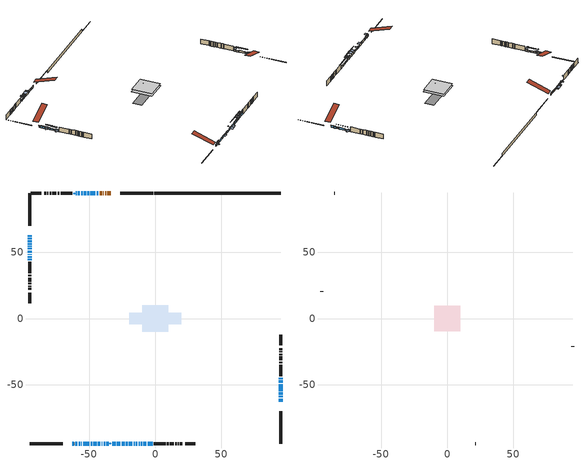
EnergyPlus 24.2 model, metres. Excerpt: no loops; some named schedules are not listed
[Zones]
conditioned space
 floor outside (Floor1 construction): -5.03,-5.03 -5.03,5.03 5.03,5.03 5.03,-5.03 z1.9
 floor adiabatic (AdiabaticFloorConstruction): -9.86,-9.86 -9.86,9.86 9.86,9.86 9.86,-9.86 z4.34
 floor foundation (Slab1 construction): -19.63,-4.25 -19.63,4.25 19.63,4.25 19.63,-4.25 z-0.84
 wall outside (RimJoist1 construction): -1.68,94.77 -26.45,94.77 / -94.77,-94.77 -70,-94.77 / -94.77,94.77 -94.77,70 / 94.77,-94.77 94.77,-70 z1.9:2.2
 wall outside (AdiabaticWallConstruction 1): -33.77,94.77 -36.09,94.77 / -37.02,94.77 -37.84,94.77 / -38.77,94.77 -39.23,94.77 / -40.15,94.77 -42.09,94.77 z1.9:3.93
 wall outside (AdiabaticWallConstruction): -62.68,-94.77 -61.36,-94.77 / -32.61,-94.77 -29.96,-94.77 / -94.77,54.82 -94.77,54.24 z1.9:3.91; -60.43,-94.77 -58.8,-94.77 / -94.77,51.31 -94.77,49.61 z1.9:3.53; -57.88,-94.77 -56.69,-94.77 / -55.76,-94.77 -55.36,-94.77 z1.9:3.5; -54.43,-94.77 -49.75,-94.77 / -48.83,-94.77 -47.76,-94.77 / 94.77,-59.62 94.77,-58.42 / -94.77,60.94 -94.77,59.87 / -94.77,58.94 -94.77,57.75 / -29.03,-94.77 -26.39,-94.77 / -25.46,-94.77 -23.02,-94.77 / -22.09,-94.77 -20.87,-94.77 / -16.38,-94.77 -15.56,-94.77 / -14.64,-94.77 -13.47,-94.77 / -12.54,-94.77 -11.89,-94.77 / -10.96,-94.77 -9.89,-94.77 / -8.97,-94.77 -6.63,-94.77 / 94.77,-54.76 94.77,-49.47 / 94.77,-45.79 94.77,-44.59 / -94.77,53.31 -94.77,52.24 / -94.77,47.11 -94.77,45.91 / -5.7,-94.77 -2.04,-94.77 z1.9:3.73; -46.83,-94.77 -44.19,-94.77 / 94.77,-62.68 94.77,-60.55 / -94.77,56.82 -94.77,55.75 z1.9:3.81; -43.26,-94.77 -41.5,-94.77 / -94.77,48.68 -94.77,48.03 z1.9:3.2; -43.02,94.77 -44.34,94.77 / -45.27,94.77 -48.93,94.77 / -49.85,94.77 -51.18,94.77 / -52.11,94.77 -53.94,94.77 z1.9:3.32; -94.77,62.68 -94.77,61.87 z1.9:3.51; -54.86,94.77 -55.98,94.77 z1.9:4.21; -40.58,-94.77 -39.99,-94.77 z1.9:3.58; -39.06,-94.77 -37.95,-94.77 z1.9:3.88; -37.02,-94.77 -35.21,-94.77 / 94.77,-57.49 94.77,-55.69 z1.9:2.9; -56.91,94.77 -58.41,94.77 z1.9:2.89; -59.34,94.77 -59.95,94.77 z1.9:2.72; -19.95,-94.77 -17.3,-94.77 / 94.77,-48.55 94.77,-46.72 z1.9:3.22; -94.77,44.98 -94.77,43.91 z1.9:3.83
 wall outside (Wall1 construction): -62.55,94.77 -71.45,94.77 / -1.11,-94.77 7.78,-94.77 / -94.77,42.98 -94.77,34.09 / 94.77,-43.66 94.77,-34.77 z1.9:6.78
 wall outside (Wall2 construction): -72.38,94.77 -73.7,94.77 / 8.71,-94.77 10.04,-94.77 / -94.77,33.16 -94.77,31.83 / 94.77,-33.84 94.77,-32.51 z1.9:6.78
 wall outside (Wall3 construction): -74.63,94.77 -77.69,94.77 / 10.97,-94.77 14.02,-94.77 / -94.77,30.9 -94.77,27.85 / 94.77,-31.58 94.77,-28.53 z1.9:6.78
 wall outside (Wall4 construction): -78.61,94.77 -79.74,94.77 / 14.95,-94.77 16.08,-94.77 / -94.77,26.92 -94.77,25.79 / 94.77,-27.6 94.77,-26.47 z1.9:6.78
 wall outside (Wall5 construction): -80.67,94.77 -81.41,94.77 / 17.01,-94.77 17.75,-94.77 / -94.77,24.87 -94.77,24.13 / 94.77,-25.54 94.77,-24.81 z1.9:6.78
 wall outside (Wall6 construction): -82.34,94.77 -83.89,94.77 / 18.67,-94.77 20.23,-94.77 / -94.77,23.2 -94.77,21.64 / 94.77,-23.88 94.77,-22.32 z1.9:6.78
 wall outside (Wall8 construction): -86.14,94.77 -93.84,94.77 / 22.48,-94.77 30.18,-94.77 / -94.77,19.39 -94.77,11.69 / 94.77,-20.07 94.77,-12.37 z1.9:6.78
 wall foundation (FoundationWall1 construction): -0.75,94.77,-0.84 -0.75,94.77,1.9 75.63,94.77,1.9 75.63,94.77,-0.74 94.77,94.77,-0.74 94.77,94.77,-0.84
 window (WindowConstruction 23): -62.68,-94.77 -61.36,-94.77 z1.9:3.91
 window (WindowConstruction 2): -60.43,-94.77 -58.8,-94.77 z1.9:3.52
 window (WindowConstruction 3): -57.88,-94.77 -56.69,-94.77 z1.9:3.5
 window (WindowConstruction 4): -55.76,-94.77 -55.36,-94.77 z1.9:3.5
 window (WindowConstruction 5): -54.43,-94.77 -49.75,-94.77 z1.9:3.73
 window (WindowConstruction 6): -48.82,-94.77 -47.76,-94.77 z1.9:3.73
 window (WindowConstruction 7): -46.83,-94.77 -44.19,-94.77 z1.9:3.81
 window (WindowConstruction 8): -43.26,-94.77 -41.5,-94.77 z1.9:3.2
 window (WindowConstruction 9): -43.02,94.77 -44.34,94.77 z1.9:3.32
 window (WindowConstruction 10): -45.27,94.77 -48.93,94.77 z1.9:3.32
 window (WindowConstruction 11): -49.86,94.77 -51.18,94.77 z1.9:3.32
 window (WindowConstruction 12): -52.11,94.77 -53.94,94.77 z1.9:3.32
 window (WindowConstruction 13): 94.77,-62.68 94.77,-60.55 z1.9:3.81
 window (WindowConstruction 14): 94.77,-59.62 94.77,-58.42 z1.9:3.73
 window (WindowConstruction 15): -94.77,62.68 -94.77,61.87 z1.9:3.51
 window (WindowConstruction 16): -94.77,60.94 -94.77,59.87 z1.9:3.73
 window (WindowConstruction 24): -54.86,94.77 -55.98,94.77 z1.9:4.21
 window (WindowConstruction 17): -94.77,58.94 -94.77,57.75 z1.9:3.73
 window (WindowConstruction 18): -94.77,56.82 -94.77,55.75 z1.9:3.81
 window (WindowConstruction 25): -40.58,-94.77 -39.99,-94.77 z1.9:3.58
 window (WindowConstruction 26): -39.06,-94.77 -37.95,-94.77 z1.9:3.88
 window (WindowConstruction 19): -37.02,-94.77 -35.21,-94.77 z1.9:2.9
 window (WindowConstruction 20): 94.77,-57.49 94.77,-55.69 z1.9:2.9
 window (WindowConstruction 21): -56.91,94.77 -58.41,94.77 z1.9:2.89
 window (WindowConstruction 22): -59.34,94.77 -59.95,94.77 z1.9:2.71
 window (WindowConstruction 43): -32.61,-94.77 -29.96,-94.77 z1.9:3.91
 window (WindowConstruction 44): -94.77,54.82 -94.77,54.24 z1.9:3.91
 window (WindowConstruction 27): -29.03,-94.77 -26.39,-94.77 z1.9:3.73
 window (WindowConstruction 28): -25.46,-94.77 -23.02,-94.77 z1.9:3.73
 window (WindowConstruction 29): -22.09,-94.77 -20.87,-94.77 z1.9:3.73
 window (WindowConstruction): -19.95,-94.77 -17.31,-94.77 z1.9:3.22
 window (WindowConstruction 30): -16.38,-94.77 -15.57,-94.77 z1.9:3.73
 window (WindowConstruction 31): -14.64,-94.77 -13.47,-94.77 z1.9:3.73
 window (WindowConstruction 32): -12.54,-94.77 -11.89,-94.77 z1.9:3.73
 window (WindowConstruction 33): -10.96,-94.77 -9.9,-94.77 z1.9:3.73
 window (WindowConstruction 34): -8.97,-94.77 -6.63,-94.77 z1.9:3.73
 window (WindowConstruction 35): 94.77,-54.76 94.77,-49.47 z1.9:3.73
 window (WindowConstruction 36): 94.77,-48.55 94.77,-46.72 z1.9:3.22
 window (WindowConstruction 37): 94.77,-45.79 94.77,-44.59 z1.9:3.73
 window (WindowConstruction 38): -94.77,53.31 -94.77,52.24 z1.9:3.73
 window (WindowConstruction 39): -94.77,51.31 -94.77,49.61 z1.9:3.52
 window (WindowConstruction 40): -94.77,48.68 -94.77,48.03 z1.9:3.2
 window (WindowConstruction 41): -94.77,47.1 -94.77,45.91 z1.9:3.73
 window (WindowConstruction 42): -94.77,44.98 -94.77,43.91 z1.9:3.83
 window (WindowConstruction 1): -5.7,-94.77 -2.04,-94.77 z1.9:3.73
 door (Door): -33.77,94.77 -36.09,94.77 z1.9:3.93
 door (Door 1): -37.02,94.77 -37.84,94.77 z1.9:3.93
 door (Door 2): -38.77,94.77 -39.23,94.77 z1.9:3.93
 door (Door 3): -40.15,94.77 -42.09,94.77 z1.9:3.93
 ceiling adiabatic (AdiabaticFloorConstruction): 9.86,-9.86 9.86,9.86 -9.86,9.86 -9.86,-9.86 z4.34
 roof outside (AdiabaticRoofConstruction): -61.62,94.77,6.78 -61.62,94.06,7.01 -60.88,94.06,7.01 -60.88,94.77,6.78; -33.53,-94.77,6.78 -33.53,-94.06,7.01 -34.28,-94.06,7.01 -34.28,-94.77,6.78
 skylight (SkylightConstruction): -61.62,94.77,6.78 -61.62,94.06,7.01 -60.88,94.06,7.01 -60.88,94.77,6.78
 skylight (SkylightConstruction 1): -33.54,-94.77,6.78 -33.54,-94.06,7.01 -34.28,-94.06,7.01 -34.28,-94.77,6.78
attic - vented
 floor to conditioned space (Floor2 construction Reversed): -9.73,-9.73 -9.73,9.73 9.73,9.73 9.73,-9.73 z6.78
 floor to conditioned space (Floor3 construction Reversed): -4.34,-4.34 -4.34,4.34 4.34,4.34 4.34,-4.34 z6.78
 wall outside (Wall7 construction): -84.82,94.77 -85.22,94.77 / 21.16,-94.77 21.55,-94.77 / -94.77,20.71 -94.77,20.32 / 94.77,-21.39 94.77,-21 z1.9:6.78
 roof outside (Roof1 construction): -32.84,94.77,6.78 -32.84,74.04,13.69 -27.38,74.04,13.69 -27.38,94.77,6.78; -63.61,-94.77,6.78 -63.61,-74.04,13.69 -69.07,-74.04,13.69 -69.07,-94.77,6.78; -94.77,63.61,6.78 -74.04,63.61,13.69 -74.04,69.07,13.69 -94.77,69.07,6.78; 94.77,-63.61,6.78 74.04,-63.61,13.69 74.04,-69.07,13.69 94.77,-69.07,6.78
shading: -61.18,-94.77 -62.86,-94.77 -62.86,-97.82 -61.18,-97.82 z4.09; -57.28,-94.77 -61.95,-94.77 -61.95,-95.18 -57.28,-95.18 z5.05; -56.51,-94.77 -58.06,-94.77 -58.06,-95.18 -56.51,-95.18 z3.68; -55.18,-94.77 -55.94,-94.77 -55.94,-95.18 -55.18,-95.18 z3.68; -49.57,-94.77 -54.61,-94.77 -54.61,-95.18 -49.57,-95.18 z3.91; -47.58,-94.77 -49,-94.77 -49,-95.18 -47.58,-95.18 z3.91; -44.01,-94.77 -47.01,-94.77 -47.01,-97.21 -44.01,-97.21 z3.98; -41.32,-94.77 -43.44,-94.77 -43.44,-95.18 -41.32,-95.18 z3.38; -44.52,94.77 -42.84,94.77 -42.84,97.82 -44.52,97.82 z3.5; -49.11,94.77 -45.09,94.77 -45.09,97.82 -49.11,97.82 z3.5; -51.36,94.77 -49.68,94.77 -49.68,97.82 -51.36,97.82 z3.5; -54.12,94.77 -51.93,94.77 -51.93,95.18 -54.12,95.18 z3.5; 94.77,-60.37 94.77,-62.86 95.18,-62.86 95.18,-60.37 z3.98; 94.77,-58.24 94.77,-59.8 95.18,-59.8 95.18,-58.24 z3.91; -94.77,61.69 -94.77,62.86 -95.18,62.86 -95.18,61.69 z3.69; -94.77,59.69 -94.77,61.12 -95.18,61.12 -95.18,59.69 z3.91; -56.16,94.77 -54.69,94.77 -54.69,97.82 -56.16,97.82 z4.39; -94.77,57.57 -94.77,59.12 -95.18,59.12 -95.18,57.57 z3.91; -94.77,55.57 -94.77,57 -95.18,57 -95.18,55.57 z3.98; -39.79,-94.77 -40.78,-94.77 -40.78,-95.18 -39.79,-95.18 z3.78; -37.74,-94.77 -39.26,-94.77 -39.26,-95.18 -37.74,-95.18 z4.08; -35.03,-94.77 -37.2,-94.77 -37.2,-95.18 -35.03,-95.18 z3.08; 94.77,-55.08 94.77,-58.1 95.18,-58.1 95.18,-55.08 z3.51; -58.59,94.77 -56.73,94.77 -56.73,95.18 -58.59,95.18 z3.07; -60.13,94.77 -59.16,94.77 -59.16,95.18 -60.13,95.18 z2.89; -29.78,-94.77 -32.79,-94.77 -32.79,-98.43 -29.78,-98.43 z4.09; -94.77,54.06 -94.77,55 -99.34,55 -99.34,54.06 z4.09; -26.21,-94.77 -29.21,-94.77 -29.21,-97.82 -26.21,-97.82 z3.91; -17.53,-94.77 -30.95,-94.77 -30.95,-95.18 -17.53,-95.18 z9.22; -15.38,-94.77 -27.58,-94.77 -27.58,-95.18 -15.38,-95.18 z9.22; -15.78,-94.77 -21.47,-94.77 -21.47,-95.18 -15.78,-95.18 z4.74; -10.08,-94.77 -21.87,-94.77 -21.87,-95.18 -10.08,-95.18 z9.22; -10.73,-94.77 -17.38,-94.77 -17.38,-95.18 -10.73,-95.18 z6.47; -9.15,-94.77 -15.28,-94.77 -15.28,-95.18 -9.15,-95.18 z6.47; -7.15,-94.77 -13.7,-94.77 -13.7,-95.18 -7.15,-95.18 z6.47; -3.89,-94.77 -11.71,-94.77 -11.71,-95.18 -3.89,-95.18 z6.47; 94.77,-46.73 94.77,-57.5 95.18,-57.5 95.18,-46.73 z6.47; 94.77,-43.98 94.77,-51.29 95.18,-51.29 95.18,-43.98 z5.96; 94.77,-44.41 94.77,-45.97 99.34,-45.97 99.34,-44.41 z3.91; -94.77,49.5 -94.77,56.05 -95.18,56.05 -95.18,49.5 z6.47; -94.77,46.87 -94.77,54.05 -95.18,54.05 -95.18,46.87 z6.26; -94.77,45.29 -94.77,51.42 -95.18,51.42 -95.18,45.29 z5.94; -94.77,43.17 -94.77,49.84 -95.18,49.84 -95.18,43.17 z6.47; -94.77,43.73 -94.77,45.16 -99.34,45.16 -99.34,43.73 z4.01; 1.01,-94.77 -8.75,-94.77 -8.75,-95.18 1.01,-95.18 z6.78
[Building]
Building 1: Terrain=Suburbs
[Site:Location]
Calgary Intl AP_AB: Latitude {deg}=51.11; Longitude {deg}=-114.02; Time Zone {hr}=-7; Elevation {m}=1084; Keep Site Location Information=Yes
[Site:GroundTemperature:Shallow]
0.326196, -1.55603, -1.70677, -0.813554, 2.7722, 6.34125, 9.43543, 11.3955, 11.562, 9.96783, 6.95256, 3.49299
[Site:WaterMainsTemperature]
Calculation Method=Schedule; Temperature Schedule=mains temperature schedule
[Material] Roughness=Rough; Thermal Absorptance=0.9
Name | Thickness {m} | Conductivity {W/m-K} | Density {kg/m3} | Specific Heat {J/kg-K} | Solar Absorptance | Visible Absorptance
asphalt or fiberglass shingles | 0.00635 | 0.162714 | 1121.4 | 1465.45 | 0.4 | 0.4
asphalt or fiberglass shingles 1 | 0.00635 | 0.162714 | 1121.4 | 1465.45 | 0.7 | 0.7
ceiling loosefill ins | 0.0846667 | 0.0480833 | 16.02 | 1046.75 | 0.7 | 0.7
ceiling loosefill ins 1 | 0.254 | 0.0480833 | 16.02 | 1046.75 | 0.7 | 0.7
ceiling stud and cavity | 0.1397 | 0.101195 | 65.682 | 1177.47 | 0.7 | 0.7
ceiling stud and cavity 1 | 0.1397 | 0.695921 | 65.682 | 1177.47 | 0.7 | 0.7
concrete 4.0 in. | 0.1016 | 1.803125 | 2242.8 | 837.4 | 0.7 | 0.7
concrete 8.0 in. | 0.2032 | 1.803125 | 2242.8 | 837.4 | 0.7 | 0.7
door material | 0.04445 | 0.188738 | 512.64 | 1214.23 | 0.7 | 0.7
door material 1 | 0.04445 | 0.053851 | 512.64 | 1214.23 | 0.7 | 0.7
exterior vertical ins | 0.0442575 | 0.029427 | 32.04 | 1214.23 | 0.7 | 0.7
floor covering | 0.0127 | 0.0433444 | 54.468 | 1339.84 | 0.6 | 0.6
floor rigid ins | 0.155448 | 0.029427 | 32.04 | 1214.23 | 0.7 | 0.7
floor rigid ins 1; roof rigid ins; wall rigid ins 1 | 0.512978 | 0.029427 | 32.04 | 1214.23 | 0.7 | 0.7
floor stud and cavity | 0.1397 | 0.173152 | 92.3553 | 1139.71 | 0.7 | 0.7
floor stud and cavity 1 | 0.1397 | 1.75129 | 37.0049 | 1207.88 | 0.7 | 0.7
furniture material conditioned space 1 | 0.1524 | 0.115458 | 640.8 | 1214.23 | 0.6 | 0.6
gypsum board | 0.0127 | 0.160291 | 801 | 837.4 | 0.6 | 0.6
gypsum board 1 | 0.0127 | 0.160291 | 801 | 837.4 | 0.7 | 0.7
osb sheathing 0.5 in. | 0.0127 | 0.115458 | 512.64 | 1214.23 | 0.7 | 0.7
osb sheathing 0.75 in. | 0.01905 | 0.115458 | 512.64 | 1214.23 | 0.7 | 0.7
osb sheathing 2.0 in. | 0.0508 | 0.115458 | 512.64 | 1214.23 | 0.7 | 0.7
rim joist rigid ins; wall rigid ins | 0.051816 | 0.029427 | 32.04 | 1214.23 | 0.7 | 0.7
rim joist stud and cavity | 0.0508 | 0.0521153 | 125.044 | 1163.47 | 0.6 | 0.6
roof stud and cavity | 0.18415 | 1.78685 | 37.0049 | 1207.88 | 0.6 | 0.6
wall stud and cavity | 0.1397 | 0.20086 | 139.0536 | 1170.24 | 0.7 | 0.7
wall stud and cavity 1 | 0.1397 | 0.182389 | 139.0536 | 1170.24 | 0.7 | 0.7
wall stud and cavity 2 | 0.1397 | 0.234733 | 139.0536 | 1170.24 | 0.7 | 0.7
wall stud and cavity 3 | 0.1397 | 0.193511 | 139.0536 | 1170.24 | 0.7 | 0.7
wall stud and cavity 4 | 0.1397 | 0.165982 | 139.0536 | 1170.24 | 0.7 | 0.7
wall stud and cavity 5 | 0.1397 | 0.108238 | 139.0536 | 1170.24 | 0.7 | 0.7
wall stud and cavity 6 | 0.0889 | 6.9971 | 50.32683 | 1063.81 | 0.6 | 0.6
wall stud and cavity 7 | 0.1397 | 0.215949 | 139.0536 | 1170.24 | 0.7 | 0.7
wall stud and cavity 8 | 0.0889 | 0.380278 | 52.3479 | 1209.89 | 0.7 | 0.7
wall stud and cavity 9 | 0.0889 | 0.391764 | 83.0341 | 1211.67 | 0.7 | 0.7
wood siding | 0.0254 | 0.102417 | 544.68 | 1172.36 | 0.4 | 0.4
wood siding 1 | 0.00254 | 0.102417 | 544.68 | 1172.36 | 0.4 | 0.4
wood siding 2; wood siding 3; wood siding 4 | 0.0254 | 0.102417 | 544.68 | 1172.36 | 0.7 | 0.7
[WindowMaterial:SimpleGlazingSystem]
Name | U-Factor {W/m2-K} | Solar Heat Gain Coefficient
SkylightMaterial | 1.77449 | 0.4975
WindowMaterial | 2.04011 | 0.63
WindowMaterial 1 | 2.01512 | 0.64
WindowMaterial 10 | 2.024207 | 0.52
WindowMaterial 11 | 2.29902 | 0.51
WindowMaterial 12 | 2.07872 | 0.6
WindowMaterial 13 | 2.07133 | 0.5
WindowMaterial 14 | 2.018529 | 0.64
WindowMaterial 15 | 2.17638 | 0.47
WindowMaterial 16 | 2.09745 | 0.49
WindowMaterial 17 | 2.14458 | 0.48
WindowMaterial 18 | 2.5375 | 0.26
WindowMaterial 19 | 2.132089 | 0.6
WindowMaterial 2 | 1.99071 | 0.64
WindowMaterial 20 | 2.17354 | 0.59
WindowMaterial 21 | 2.180352 | 0.59
WindowMaterial 22 | 2.18206 | 0.59
WindowMaterial 23 | 1.910647 | 0.55
WindowMaterial 24 | 2.106538 | 0.59
WindowMaterial 25 | 2.30697 | 0.55
WindowMaterial 26 | 2.061114 | 0.51
WindowMaterial 27 | 2.22464 | 0.45
WindowMaterial 28 | 2.03727 | 0.51
WindowMaterial 29 | 2.11108 | 0.58
WindowMaterial 3 | 2.09064 | 0.5
WindowMaterial 30 | 2.021368 | 0.52
WindowMaterial 31 | 2.29732 | 0.43
WindowMaterial 32 | 2.0685 | 0.5
WindowMaterial 33 | 2.16786 | 0.59
WindowMaterial 4 | 2.458574 | 0.38
WindowMaterial 5 | 1.933359 | 0.54
WindowMaterial 6 | 2.08042 | 0.5
WindowMaterial 7 | 1.904969 | 0.55
WindowMaterial 8 | 2.05089 | 0.51
WindowMaterial 9 | 2.268361 | 0.44
[Construction]
AdiabaticFloorConstruction: floor stud and cavity 1, floor rigid ins 1, osb sheathing 0.75 in., floor covering
AdiabaticRoofConstruction: asphalt or fiberglass shingles 1, roof rigid ins, osb sheathing 0.75 in., roof stud and cavity
AdiabaticWallConstruction: wood siding 3, wall rigid ins 1, wall stud and cavity 8, gypsum board
AdiabaticWallConstruction 1: wood siding 4, wall rigid ins 1, wall stud and cavity 8, gypsum board
Door; Door 2; Door 3: door material
Door 1: door material 1
Floor1 construction: floor stud and cavity, floor rigid ins, osb sheathing 0.75 in., floor covering
Floor2 construction Reversed: gypsum board, ceiling stud and cavity, ceiling loosefill ins
Floor3 construction Reversed: gypsum board, ceiling stud and cavity 1, ceiling loosefill ins 1
FoundationWall1 construction: concrete 8.0 in., gypsum board 1
furniture construction conditioned space 1: furniture material conditioned space 1
PartitionWallConstruction: gypsum board, wall stud and cavity 9, gypsum board
RimJoist1 construction: wood siding 2, rim joist rigid ins, osb sheathing 2.0 in., rim joist stud and cavity
Roof1 construction: asphalt or fiberglass shingles
SkylightConstruction; SkylightConstruction 1: SkylightMaterial
Slab1 construction: concrete 4.0 in.
Wall1 construction: wood siding, wall rigid ins, osb sheathing 0.5 in., wall stud and cavity, gypsum board
Wall2 construction: wood siding, wall rigid ins, osb sheathing 0.5 in., wall stud and cavity 1, gypsum board
Wall3 construction: wood siding, wall rigid ins, osb sheathing 0.5 in., wall stud and cavity 2, gypsum board
Wall4 construction: wood siding, wall rigid ins, osb sheathing 0.5 in., wall stud and cavity 3, gypsum board
Wall5 construction: wood siding, wall rigid ins, osb sheathing 0.5 in., wall stud and cavity 4, gypsum board
Wall6 construction: wood siding, osb sheathing 0.5 in., wall stud and cavity 5, gypsum board
Wall7 construction: wood siding 1, wall stud and cavity 6
Wall8 construction: wood siding, wall rigid ins, osb sheathing 0.5 in., wall stud and cavity 7, gypsum board
WindowConstruction: WindowMaterial
WindowConstruction 1; WindowConstruction 29: WindowMaterial 1
WindowConstruction 10: WindowMaterial 10
WindowConstruction 11: WindowMaterial 11
WindowConstruction 12: WindowMaterial 12
WindowConstruction 13; WindowConstruction 18: WindowMaterial 13
WindowConstruction 14; WindowConstruction 17: WindowMaterial 14
WindowConstruction 15: WindowMaterial 15
WindowConstruction 16; WindowConstruction 33; WindowConstruction 38; WindowConstruction 6: WindowMaterial 6
WindowConstruction 19; WindowConstruction 20: WindowMaterial 16
WindowConstruction 2: WindowMaterial 2
WindowConstruction 21: WindowMaterial 17
WindowConstruction 22: WindowMaterial 18
WindowConstruction 23; WindowConstruction 43: WindowMaterial 19
WindowConstruction 24: WindowMaterial 20
WindowConstruction 25: WindowMaterial 21
WindowConstruction 26: WindowMaterial 22
WindowConstruction 27; WindowConstruction 35: WindowMaterial 23
WindowConstruction 28: WindowMaterial 24
WindowConstruction 3: WindowMaterial 3
WindowConstruction 30: WindowMaterial 25
WindowConstruction 31: WindowMaterial 26
WindowConstruction 32: WindowMaterial 27
WindowConstruction 34; WindowConstruction 5: WindowMaterial 5
WindowConstruction 36: WindowMaterial 28
WindowConstruction 37; WindowConstruction 41: WindowMaterial 29
WindowConstruction 39: WindowMaterial 30
WindowConstruction 4: WindowMaterial 4
WindowConstruction 40: WindowMaterial 31
WindowConstruction 42: WindowMaterial 32
WindowConstruction 44: WindowMaterial 33
WindowConstruction 7: WindowMaterial 7
WindowConstruction 8: WindowMaterial 8
WindowConstruction 9: WindowMaterial 9
[Zone] Multiplier=1; Part of Total Floor Area=Yes
Name | Volume {m3}
attic - vented | 511.558
conditioned space | 2276.6
[Space]
Name | Zone | Volume {m3}
attic - vented 1 | attic - vented | 511.558
conditioned space 1 | conditioned space | 2276.6
[ZoneInfiltration:EffectiveLeakageArea]
infil attic - vented 1: Zone or Space=attic - vented 1; Schedule=Always On Discrete; Effective Air Leakage Area {cm2}=15562.5; Stack Coefficient=0.000819612; Wind Coefficient=1.9343e-05
[ZoneMixing]
whole house fan mix: Zone or Space=attic - vented; Schedule=Always On Continuous; Design Flow Rate Calculation Method=Flow/Zone; Design Flow Rate {m3/s}=0; Source Zone or Space=conditioned space
[SurfaceProperty:ExposedFoundationPerimeter]
Slab1: Exposed Perimeter Calculation Method=TotalExposedPerimeter; Total Exposed Perimeter {m}=95.525
[InternalMass] Zone or ZoneList=conditioned space; Space or SpaceList=conditioned space 1
Name | Construction | Surface Area {m2}
furniture mass conditioned space 1 | furniture construction conditioned space 1 | 329.66
partition wall mass | PartitionWallConstruction | 824.15
[Lights]
interior lighting: Zone or ZoneList or Space or SpaceList=conditioned space 1; Schedule=interior lighting schedule; Design Level Calculation Method=LightingLevel; Lighting Level {W}=343.2; Return Air Fraction=0; Fraction Radiant=0.6; Fraction Visible=0.2; Fraction Replaceable=1
[People]
occupants: Zone or ZoneList or Space or SpaceList=conditioned space 1; Number of People Schedule=occupants schedule; Number of People Calculation Method=People; Number of People=3; Fraction Radiant=0.314171; Sensible Heat Fraction=0.56303; Activity Level Schedule=occupants activity schedule; Carbon Dioxide Generation Rate {m3/s-W}=0; Enable ASHRAE 55 Comfort Warnings=No; Mean Radiant Temperature Calculation Type=EnclosureAveraged
[ElectricEquipment] Zone or ZoneList or Space or SpaceList=conditioned space 1; Design Level Calculation Method=EquipmentLevel
Name | Schedule | Design Level {W} | Fraction Latent | Fraction Radiant | Fraction Lost
clothes dryer | clothes dryer schedule | 140.772 | 0.015 | 0.081 | 0.85
clothes washer | clothes washer schedule | 32.1985 | 0.03 | 0.162 | 0.7
cooking range | cooking range schedule | 215.147 | 0.08 | 0.432 | 0.2
dishwasher | dishwasher schedule | 66.8632 | 0.3 | 0.18 | 0.4
fridge | fridge schedule | 72.9452 | 0 | 0.6 | 0
mech vent bath fan 0 | mech vent bath fan 0 schedule | 50.2 | 0 | 0 | 1
mech vent bath fan 1 | mech vent bath fan 1 schedule | 50.2 | 0 | 0 | 1
mech vent house fan | mech vent house fan schedule | 0.0333333 | 0 | 0 | 0.5
mech vent house fan cfis | mech vent house fan cfis schedule | 0 | 0 | 0 | 0
mech vent range fan 0 | mech vent range fan 0 schedule | 57 | 0 | 0 | 1
misc plug loads | misc plug loads schedule | 494.7 | 0.045 | 0.513 | 0.1
whole house fan | Always On Discrete | 0 | 0 | 0 | 1
[OtherEquipment] Zone or ZoneList or Space or SpaceList=conditioned space 1; Design Level Calculation Method=EquipmentLevel
Name | Fuel Type | Schedule | Design Level {W} | Fraction Latent | Fraction Radiant | Fraction Lost
clothes dryer 1 | Electricity | clothes dryer schedule | 0 | 0.015 | 0.081 | 0.85
cooking range 1 | Electricity | cooking range schedule | 0 | 0.08 | 0.432 | 0.2
general water use latent | None | general water use schedule | 62.594 | 1 | 0 | 0
general water use sensible | None | general water use schedule | -61.6891 | 0 | 0.6 | 0
mech vent house fan latent load | None | Always On Discrete | 0 | 1 | 0 | 0
mech vent house fan sensible load | None | Always On Discrete | 0 | 0 | 0 | 0
water heater energy adjustment1; water heater energy adjustment2 | NaturalGas | Always On Discrete | 0.01 | 0 | 0 | 1
[ZoneInfiltration:DesignFlowRate] Zone or ZoneList or Space or SpaceList=conditioned space 1; Schedule=Always On Discrete; Design Flow Rate Calculation Method=Flow/Zone; Design Flow Rate {m3/s}=0
infil flow; natural vent flow; whole house fan flow
[Foundation:Kiva]
Foundation Kiva 1: Initial Indoor Air Temperature {C}=18; Wall Height Above Grade {m}=1.9; Wall Depth Below Slab {m}=0.2032; Custom Block Material Name 1=exterior vertical ins; Custom Block Depth 1 {m}=2.74; Custom Block X Position 1 {m}=0.2159; Custom Block Z Position 1 {m}=0
[Foundation:Kiva:Settings]
Soil Conductivity {W/m-K}=0.849921; Soil Density {kg/m3}=1842.3; Soil Specific Heat {J/kg-K}=418.7; Ground Solar Absorptivity=0.9; Ground Thermal Absorptivity=0.9; Ground Surface Roughness {m}=0.03; Far-Field Width {m}=40; Deep-Ground Boundary Condition=ZeroFlux; Deep-Ground Depth {m}=40; Minimum Cell Dimension {m}=0.2; Maximum Cell Growth Coefficient=3; Simulation Timestep=Timestep
[Exterior:Lights]
exterior lighting: Schedule=exterior lighting schedule; Design Level {W}=75.6
[Schedule:Constant]
Name | Hourly Value
Always On Continuous; mech vent house fan schedule; mech vent house fan cfis schedule; Always On Discrete | 1
occupants activity schedule | 117.228
fridge schedule | 0
[Schedule:Week:Daily]
interior lighting schedule Week Rule - Jan1-Jan27: interior lighting schedule day, interior lighting schedule day, interior lighting schedule day, interior lighting schedule day, interior lighting schedule day, interior lighting schedule day, interior lighting schedule day, interior lighting schedule default day, interior lighting schedule default day, interior lighting schedule default day, interior lighting schedule default day, interior lighting schedule default day
interior lighting schedule Week Rule - Jan28-Feb3: interior lighting schedule day, interior lighting schedule day, interior lighting schedule day, interior lighting schedule day, interior lighting schedule day 1, interior lighting schedule day 1, interior lighting schedule day 1, interior lighting schedule default day, interior lighting schedule default day, interior lighting schedule default day, interior lighting schedule default day, interior lighting schedule default day
interior lighting schedule Week Rule - Feb4-Feb24: interior lighting schedule day 1, interior lighting schedule day 1, interior lighting schedule day 1, interior lighting schedule day 1, interior lighting schedule day 1, interior lighting schedule day 1, interior lighting schedule day 1, interior lighting schedule default day, interior lighting schedule default day, interior lighting schedule default day, interior lighting schedule default day, interior lighting schedule default day
interior lighting schedule Week Rule - Feb25-Mar3: interior lighting schedule day 1, interior lighting schedule day 1, interior lighting schedule day 1, interior lighting schedule day 1, interior lighting schedule day 2, interior lighting schedule day 2, interior lighting schedule day 2, interior lighting schedule default day, interior lighting schedule default day, interior lighting schedule default day, interior lighting schedule default day, interior lighting schedule default day
interior lighting schedule Week Rule - Mar4-Mar31: interior lighting schedule day 2, interior lighting schedule day 2, interior lighting schedule day 2, interior lighting schedule day 2, interior lighting schedule day 2, interior lighting schedule day 2, interior lighting schedule day 2, interior lighting schedule default day, interior lighting schedule default day, interior lighting schedule default day, interior lighting schedule default day, interior lighting schedule default day
interior lighting schedule Week Rule - Apr1-Apr28: interior lighting schedule day 3, interior lighting schedule day 3, interior lighting schedule day 3, interior lighting schedule day 3, interior lighting schedule day 3, interior lighting schedule day 3, interior lighting schedule day 3, interior lighting schedule default day, interior lighting schedule default day, interior lighting schedule default day, interior lighting schedule default day, interior lighting schedule default day
interior lighting schedule Week Rule - Apr29-May5: interior lighting schedule day 3, interior lighting schedule day 3, interior lighting schedule day 4, interior lighting schedule day 4, interior lighting schedule day 4, interior lighting schedule day 4, interior lighting schedule day 4, interior lighting schedule default day, interior lighting schedule default day, interior lighting schedule default day, interior lighting schedule default day, interior lighting schedule default day
interior lighting schedule Week Rule - May6-May26: interior lighting schedule day 4, interior lighting schedule day 4, interior lighting schedule day 4, interior lighting schedule day 4, interior lighting schedule day 4, interior lighting schedule day 4, interior lighting schedule day 4, interior lighting schedule default day, interior lighting schedule default day, interior lighting schedule default day, interior lighting schedule default day, interior lighting schedule default day
interior lighting schedule Week Rule - May27-Jun2: interior lighting schedule day 4, interior lighting schedule day 4, interior lighting schedule day 4, interior lighting schedule day 4, interior lighting schedule day 4, interior lighting schedule day 5, interior lighting schedule day 5, interior lighting schedule default day, interior lighting schedule default day, interior lighting schedule default day, interior lighting schedule default day, interior lighting schedule default day
interior lighting schedule Week Rule - Jun3-Jun30: interior lighting schedule day 5, interior lighting schedule day 5, interior lighting schedule day 5, interior lighting schedule day 5, interior lighting schedule day 5, interior lighting schedule day 5, interior lighting schedule day 5, interior lighting schedule default day, interior lighting schedule default day, interior lighting schedule default day, interior lighting schedule default day, interior lighting schedule default day
interior lighting schedule Week Rule - Jul1-Jul28: interior lighting schedule day 6, interior lighting schedule day 6, interior lighting schedule day 6, interior lighting schedule day 6, interior lighting schedule day 6, interior lighting schedule day 6, interior lighting schedule day 6, interior lighting schedule default day, interior lighting schedule default day, interior lighting schedule default day, interior lighting schedule default day, interior lighting schedule default day
[Schedule:Year]
interior lighting schedule: interior lighting schedule Week Rule - Jan1-Jan27, 1, 1, 1, 27, interior lighting schedule Week Rule - Jan28-Feb3, 1, 28, 2, 3, interior lighting schedule Week Rule - Feb4-Feb24, 2, 4, 2, 24, interior lighting schedule Week Rule - Feb25-Mar3, 2, 25, 3, 3, interior lighting schedule Week Rule - Mar4-Mar31, 3, 4, 3, 31, interior lighting schedule Week Rule - Apr1-Apr28, 4, 1, 4, 28, interior lighting schedule Week Rule - Apr29-May5, 4, 29, 5, 5, interior lighting schedule Week Rule - May6-May26, 5, 6, 5, 26, interior lighting schedule Week Rule - May27-Jun2, 5, 27, 6, 2, interior lighting schedule Week Rule - Jun3-Jun30, 6, 3, 6, 30, interior lighting schedule Week Rule - Jul1-Jul28, 7, 1, 7, 28, interior lighting schedule Week Rule - Jul29-Aug4, 7, 29, 8, 4, interior lighting schedule Week Rule - Aug5-Aug25, 8, 5, 8, 25, interior lighting schedule Week Rule - Aug26-Sep1, 8, 26, 9, 1, interior lighting schedule Week Rule - Sep2-Sep29, 9, 2, 9, 29, interior lighting schedule Week Rule - Sep30-Oct6, 9, 30, 10, 6, interior lighting schedule Week Rule - Oct7-Oct27, 10, 7, 10, 27, interior lighting schedule Week Rule - Oct28-Nov3, 10, 28, 11, 3, interior lighting schedule Week Rule - Nov4-Nov24, 11, 4, 11, 24, interior lighting schedule Week Rule - Nov25-Dec1, 11, 25, 12, 1, interior lighting schedule Week Rule - Dec2-Dec31, 12, 2, 12, 31
occupants schedule: occupants schedule Week Rule - Jan1-Dec31, 1, 1, 12, 31
clothes dryer schedule: clothes dryer schedule Week Rule - Jan1-Dec31, 1, 1, 12, 31
clothes washer schedule: clothes washer schedule Week Rule - Jan1-Dec31, 1, 1, 12, 31
cooking range schedule: cooking range schedule Week Rule - Jan1-Dec31, 1, 1, 12, 31
dishwasher schedule: dishwasher schedule Week Rule - Jan1-Dec31, 1, 1, 12, 31
mech vent bath fan 0 schedule: mech vent bath fan 0 schedule Week Rule - Jan1-Dec31, 1, 1, 12, 31
mech vent bath fan 1 schedule: mech vent bath fan 1 schedule Week Rule - Jan1-Dec31, 1, 1, 12, 31
mech vent range fan 0 schedule: mech vent range fan 0 schedule Week Rule - Jan1-Dec31, 1, 1, 12, 31
misc plug loads schedule: misc plug loads schedule Week Rule - Jan1-Dec31, 1, 1, 12, 31
general water use schedule: general water use schedule Week Rule - Jan1-Dec31, 1, 1, 12, 31
exterior lighting schedule: exterior lighting schedule Week Rule - Jan1-Jan27, 1, 1, 1, 27, exterior lighting schedule Week Rule - Jan28-Feb3, 1, 28, 2, 3, exterior lighting schedule Week Rule - Feb4-Feb24, 2, 4, 2, 24, exterior lighting schedule Week Rule - Feb25-Mar3, 2, 25, 3, 3, exterior lighting schedule Week Rule - Mar4-Mar31, 3, 4, 3, 31, exterior lighting schedule Week Rule - Apr1-Apr28, 4, 1, 4, 28, exterior lighting schedule Week Rule - Apr29-May5, 4, 29, 5, 5, exterior lighting schedule Week Rule - May6-May26, 5, 6, 5, 26, exterior lighting schedule Week Rule - May27-Jun2, 5, 27, 6, 2, exterior lighting schedule Week Rule - Jun3-Jun30, 6, 3, 6, 30, exterior lighting schedule Week Rule - Jul1-Jul28, 7, 1, 7, 28, exterior lighting schedule Week Rule - Jul29-Aug4, 7, 29, 8, 4, exterior lighting schedule Week Rule - Aug5-Aug25, 8, 5, 8, 25, exterior lighting schedule Week Rule - Aug26-Sep1, 8, 26, 9, 1, exterior lighting schedule Week Rule - Sep2-Sep29, 9, 2, 9, 29, exterior lighting schedule Week Rule - Sep30-Oct6, 9, 30, 10, 6, exterior lighting schedule Week Rule - Oct7-Oct27, 10, 7, 10, 27, exterior lighting schedule Week Rule - Oct28-Nov3, 10, 28, 11, 3, exterior lighting schedule Week Rule - Nov4-Nov24, 11, 4, 11, 24, exterior lighting schedule Week Rule - Nov25-Dec1, 11, 25, 12, 1, exterior lighting schedule Week Rule - Dec2-Dec31, 12, 2, 12, 31
[Schedule:Compact]
mains temperature schedule: Through: 01/01, For: AllDays, Until: 24:00, 5.30611, Through: 01/02, For: AllDays, Until: 24:00, 5.24556, Through: 01/03, For: AllDays, Until: 24:00, 5.18611, Through: 01/04, For: AllDays, Until: 24:00, 5.12778, Through: 01/05, For: AllDays, Until: 24:00, 5.07, Through: 01/06, For: AllDays, Until: 24:00, 5.01278, Through: 01/07, For: AllDays, Until: 24:00, 4.95722, Through: 01/08, For: AllDays, Until: 24:00, 4.90222, Through: 01/09, For: AllDays, Until: 24:00, 4.84778, Through: 01/10, For: AllDays, Until: 24:00, 4.795, Through: 01/11, For: AllDays, Until: 24:00, 4.74278, Through: 01/12, For: AllDays, Until: 24:00, 4.69167, Through: 01/13, For: AllDays, Until: 24:00, 4.64111, Through: 01/14, For: AllDays, Until: 24:00, 4.59222, Through: 01/15, For: AllDays, Until: 24:00, 4.54389, Through: 01/16, For: AllDays, Until: 24:00, 4.49722, Through: 01/17, For: AllDays, Until: 24:00, 4.45111, Through: 01/18, For: AllDays, Until: 24:00, 4.40611, Through: 01/19, For: AllDays, Until: 24:00, 4.36222, Through: 01/20, For: AllDays, Until: 24:00, 4.32, Through: 01/21, For: AllDays, Until: 24:00, 4.27833, Through: 01/22, For: AllDays, Until: 24:00, 4.23778, Through: 01/23, For: AllDays, Until: 24:00, 4.19833, Through: 01/24, For: AllDays, Until: 24:00, 4.16056, Through: 01/25, For: AllDays, Until: 24:00, 4.12333, Through: 01/26, For: AllDays, Until: 24:00, 4.08778, Through: 01/27, For: AllDays, Until: 24:00, 4.05278, Through: 01/28, For: AllDays, Until: 24:00, 4.01944, Through: 01/29, For: AllDays, Until: 24:00, 3.98722, Through: 01/30, For: AllDays, Until: 24:00, 3.95611, Through: 01/31, For: AllDays, Until: 24:00, 3.92667, Through: 02/01, For: AllDays, Until: 24:00, 3.89778, Through: 02/02, For: AllDays, Until: 24:00, 3.87056, Through: 02/03, For: AllDays, Until: 24:00, 3.84444, Through: 02/04, For: AllDays, Until: 24:00, 3.82, Through: 02/05, For: AllDays, Until: 24:00, 3.79611, Through: 02/06, For: AllDays, Until: 24:00, 3.77389, Through: 02/07, For: AllDays, Until: 24:00, 3.75333, Through: 02/08, For: AllDays, Until: 24:00, 3.73333, Through: 02/09, For: AllDays, Until: 24:00, 3.715, Through: 02/10, For: AllDays, Until: 24:00, 3.69778, Through: 02/11, For: AllDays, Until: 24:00, 3.68222, Through: 02/12, For: AllDays, Until: 24:00, 3.66778, Through: 02/13, For: AllDays, Until: 24:00, 3.65444, Through: 02/14, For: AllDays, Until: 24:00, 3.64278, Through: 02/15, For: AllDays, Until: 24:00, 3.63222, Through: 02/16, For: AllDays, Until: 24:00, 3.62278, Through: 02/17, For: AllDays, Until: 24:00, 3.615, Through: 02/18, For: AllDays, Until: 24:00, 3.60833, Through: 02/19, For: AllDays, Until: 24:00, 3.60333, Through: 02/20, For: AllDays, Until: 24:00, 3.59944, Through: 02/21, For: AllDays, Until: 24:00, 3.59667, Through: 02/22, For: AllDays, Until: 24:00, 3.59556, Through: 02/23, For: AllDays, Until: 24:00, 3.59556, Through: 02/24, For: AllDays, Until: 24:00, 3.59722, Through: 02/25, For: AllDays, Until: 24:00, 3.6, Through: 02/26, For: AllDays, Until: 24:00, 3.60389, Through: 02/27, For: AllDays, Until: 24:00, 3.60944, Through: 02/28, For: AllDays, Until: 24:00, 3.61611, Through: 03/01, For: AllDays, Until: 24:00, 3.62444, Through: 03/02, For: AllDays, Until: 24:00, 3.63333, Through: 03/03, For: AllDays, Until: 24:00, 3.64444, Through: 03/04, For: AllDays, Until: 24:00, 3.65611, Through: 03/05, For: AllDays, Until: 24:00, 3.67, Through: 03/06, For: AllDays, Until: 24:00, 3.68444, Through: 03/07, For: AllDays, Until: 24:00, 3.70056, Through: 03/08, For: AllDays, Until: 24:00, 3.71778, Through: 03/09, For: AllDays, Until: 24:00, 3.73611, Through: 03/10, For: AllDays, Until: 24:00, 3.75611, Through: 03/11, For: AllDays, Until: 24:00, 3.77722, Through: 03/12, For: AllDays, Until: 24:00, 3.79944, Through: 03/13, For: AllDays, Until: 24:00, 3.82333, Through: 03/14, For: AllDays, Until: 24:00, 3.84833, Through: 03/15, For: AllDays, Until: 24:00, 3.87444, Through: 03/16, For: AllDays, Until: 24:00, 3.90222, Through: 03/17, For: AllDays, Until: 24:00, 3.93056, Through: 03/18, For: AllDays, Until: 24:00, 3.96056, Through: 03/19, For: AllDays, Until: 24:00, 3.99167, Through: 03/20, For: AllDays, Until: 24:00, 4.02444, Through: 03/21, For: AllDays, Until: 24:00, 4.05778, Through: 03/22, For: AllDays, Until: 24:00, 4.09278, Through: 03/23, For: AllDays, Until: 24:00, 4.12833, Through: 03/24, For: AllDays, Until: 24:00, 4.16556, Through: 03/25, For: AllDays, Until: 24:00, 4.20389, Through: 03/26, For: AllDays, Until: 24:00, 4.24333, Through: 03/27, For: AllDays, Until: 24:00, 4.28389, Through: 03/28, For: AllDays, Until: 24:00, 4.32611, Through: 03/29, For: AllDays, Until: 24:00, 4.36889, Through: 03/30, For: AllDays, Until: 24:00, 4.41278, Through: 03/31, For: AllDays, Until: 24:00, 4.45778, Through: 04/01, For: AllDays, Until: 24:00, 4.50389, Through: 04/02, For: AllDays, Until: 24:00, 4.55111, Through: 04/03, For: AllDays, Until: 24:00, 4.59944, Through: 04/04, For: AllDays, Until: 24:00, 4.64833, Through: 04/05, For: AllDays, Until: 24:00, 4.69889, Through: 04/06, For: AllDays, Until: 24:00, 4.75, Through: 04/07, For: AllDays, Until: 24:00, 4.80222, Through: 04/08, For: AllDays, Until: 24:00, 4.85556, Through: 04/09, For: AllDays, Until: 24:00, 4.91, Through: 04/10, For: AllDays, Until: 24:00, 4.965, Through: 04/11, For: AllDays, Until: 24:00, 5.02111, Through: 04/12, For: AllDays, Until: 24:00, 5.07833, Through: 04/13, For: AllDays, Until: 24:00, 5.13611, Through: 04/14, For: AllDays, Until: 24:00, 5.195, Through: 04/15, For: AllDays, Until: 24:00, 5.25444, Through: 04/16, For: AllDays, Until: 24:00, 5.315, Through: 04/17, For: AllDays, Until: 24:00, 5.37611, Through: 04/18, For: AllDays, Until: 24:00, 5.43833, Through: 04/19, For: AllDays, Until: 24:00, 5.50111, Through: 04/20, For: AllDays, Until: 24:00, 5.565, Through: 04/21, For: AllDays, Until: 24:00, 5.62944, Through: 04/22, For: AllDays, Until: 24:00, 5.69444, Through: 04/23, For: AllDays, Until: 24:00, 5.76, Through: 04/24, For: AllDays, Until: 24:00, 5.82667, Through: 04/25, For: AllDays, Until: 24:00, 5.89389, Through: 04/26, For: AllDays, Until: 24:00, 5.96167, Through: 04/27, For: AllDays, Until: 24:00, 6.03056, Through: 04/28, For: AllDays, Until: 24:00, 6.09944, Through: 04/29, For: AllDays, Until: 24:00, 6.16944, Through: 04/30, For: AllDays, Until: 24:00, 6.23944, Through: 05/01, For: AllDays, Until: 24:00, 6.31056, Through: 05/02, For: AllDays, Until: 24:00, 6.38167, Through: 05/03, For: AllDays, Until: 24:00, 6.45333, Through: 05/04, For: AllDays, Until: 24:00, 6.52611, Through: 05/05, For: AllDays, Until: 24:00, 6.59889, Through: 05/06, For: AllDays, Until: 24:00, 6.67167, Through: 05/07, For: AllDays, Until: 24:00, 6.74556, Through: 05/08, For: AllDays, Until: 24:00, 6.81944, Through: 05/09, For: AllDays, Until: 24:00, 6.89389, Through: 05/10, For: AllDays, Until: 24:00, 6.96889, Through: 05/11, For: AllDays, Until: 24:00, 7.04389, Through: 05/12, For: AllDays, Until: 24:00, 7.11944, Through: 05/13, For: AllDays, Until: 24:00, 7.195, Through: 05/14, For: AllDays, Until: 24:00, 7.27111, Through: 05/15, For: AllDays, Until: 24:00, 7.34722, Through: 05/16, For: AllDays, Until: 24:00, 7.42389, Through: 05/17, For: AllDays, Until: 24:00, 7.50056, Through: 05/18, For: AllDays, Until: 24:00, 7.57722, Through: 05/19, For: AllDays, Until: 24:00, 7.65444, Through: 05/20, For: AllDays, Until: 24:00, 7.73167, Through: 05/21, For: AllDays, Until: 24:00, 7.80889, Through: 05/22, For: AllDays, Until: 24:00, 7.88611, Through: 05/23, For: AllDays, Until: 24:00, 7.96333, Through: 05/24, For: AllDays, Until: 24:00, 8.04111, Through: 05/25, For: AllDays, Until: 24:00, 8.11833, Through: 05/26, For: AllDays, Until: 24:00, 8.19611, Through: 05/27, For: AllDays, Until: 24:00, 8.27333, Through: 05/28, For: AllDays, Until: 24:00, 8.35056, Through: 05/29, For: AllDays, Until: 24:00, 8.42778, Through: 05/30, For: AllDays, Until: 24:00, 8.505, Through: 05/31, For: AllDays, Until: 24:00, 8.58222, Through: 06/01, For: AllDays, Until: 24:00, 8.65889, Through: 06/02, For: AllDays, Until: 24:00, 8.73556, Through: 06/03, For: AllDays, Until: 24:00, 8.81222, Through: 06/04, For: AllDays, Until: 24:00, 8.88889, Through: 06/05, For: AllDays, Until: 24:00, 8.965, Through: 06/06, For: AllDays, Until: 24:00, 9.04056, Through: 06/07, For: AllDays, Until: 24:00, 9.11611, Through: 06/08, For: AllDays, Until: 24:00, 9.19167, Through: 06/09, For: AllDays, Until: 24:00, 9.26667, Through: 06/10, For: AllDays, Until: 24:00, 9.34111, Through: 06/11, For: AllDays, Until: 24:00, 9.41556, Through: 06/12, For: AllDays, Until: 24:00, 9.48889, Through: 06/13, For: AllDays, Until: 24:00, 9.56278, Through: 06/14, For: AllDays, Until: 24:00, 9.63556, Through: 06/15, For: AllDays, Until: 24:00, 9.70833, Through: 06/16, For: AllDays, Until: 24:00, 9.78, Through: 06/17, For: AllDays, Until: 24:00, 9.85167, Through: 06/18, For: AllDays, Until: 24:00, 9.92278, Through: 06/19, For: AllDays, Until: 24:00, 9.99333, Through: 06/20, For: AllDays, Until: 24:00, 10.0633, Through: 06/21, For: AllDays, Until: 24:00, 10.1328, Through: 06/22, For: AllDays, Until: 24:00, 10.2011, Through: 06/23, For: AllDays, Until: 24:00, 10.2694, Through: 06/24, For: AllDays, Until: 24:00, 10.3367, Through: 06/25, For: AllDays, Until: 24:00, 10.4039, Through: 06/26, For: AllDays, Until: 24:00, 10.47, Through: 06/27, For: AllDays, Until: 24:00, 10.5356, Through: 06/28, For: AllDays, Until: 24:00, 10.6, Through: 06/29, For: AllDays, Until: 24:00, 10.6639, Through: 06/30, For: AllDays, Until: 24:00, 10.7272, Through: 07/01, For: AllDays, Until: 24:00, 10.7894, Through: 07/02, For: AllDays, Until: 24:00, 10.8511, Through: 07/03, For: AllDays, Until: 24:00, 10.9122, Through: 07/04, For: AllDays, Until: 24:00, 10.9722, Through: 07/05, For: AllDays, Until: 24:00, 11.0311, Through: 07/06, For: AllDays, Until: 24:00, 11.0894, Through: 07/07, For: AllDays, Until: 24:00, 11.1467, Through: 07/08, For: AllDays, Until: 24:00, 11.2033, Through: 07/09, For: AllDays, Until: 24:00, 11.2589, Through: 07/10, For: AllDays, Until: 24:00, 11.3133, Through: 07/11, For: AllDays, Until: 24:00, 11.3672, Through: 07/12, For: AllDays, Until: 24:00, 11.42, Through: 07/13, For: AllDays, Until: 24:00, 11.4717, Through: 07/14, For: AllDays, Until: 24:00, 11.5222, Through: 07/15, For: AllDays, Until: 24:00, 11.5717, Through: 07/16, For: AllDays, Until: 24:00, 11.6206, Through: 07/17, For: AllDays, Until: 24:00, 11.6683, Through: 07/18, For: AllDays, Until: 24:00, 11.715, Through: 07/19, For: AllDays, Until: 24:00, 11.76, Through: 07/20, For: AllDays, Until: 24:00, 11.8044, Through: 07/21, For: AllDays, Until: 24:00, 11.8478, Through: 07/22, For: AllDays, Until: 24:00, 11.89, Through: 07/23, For: AllDays, Until: 24:00, 11.9311, Through: 07/24, For: AllDays, Until: 24:00, 11.9711, Through: 07/25, For: AllDays, Until: 24:00, 12.01, Through: 07/26, For: AllDays, Until: 24:00, 12.0478, Through: 07/27, For: AllDays, Until: 24:00, 12.0839, Through: 07/28, For: AllDays, Until: 24:00, 12.1194, Through: 07/29, For: AllDays, Until: 24:00, 12.1533, Through: 07/30, For: AllDays, Until: 24:00, 12.1861, Through: 07/31, For: AllDays, Until: 24:00, 12.2178, Through: 08/01, For: AllDays, Until: 24:00, 12.2483, Through: 08/02, For: AllDays, Until: 24:00, 12.2778, Through: 08/03, For: AllDays, Until: 24:00, 12.3056, Through: 08/04, For: AllDays, Until: 24:00, 12.3322, Through: 08/05, For: AllDays, Until: 24:00, 12.3578, Through: 08/06, For: AllDays, Until: 24:00, 12.3822, Through: 08/07, For: AllDays, Until: 24:00, 12.405, Through: 08/08, For: AllDays, Until: 24:00, 12.4267, Through: 08/09, For: AllDays, Until: 24:00, 12.4472, Through: 08/10, For: AllDays, Until: 24:00, 12.4661, Through: 08/11, For: AllDays, Until: 24:00, 12.4839, Through: 08/12, For: AllDays, Until: 24:00, 12.5006, Through: 08/13, For: AllDays, Until: 24:00, 12.5156, Through: 08/14, For: AllDays, Until: 24:00, 12.5294, Through: 08/15, For: AllDays, Until: 24:00, 12.5422, Through: 08/16, For: AllDays, Until: 24:00, 12.5533, Through: 08/17, For: AllDays, Until: 24:00, 12.5633, Through: 08/18, For: AllDays, Until: 24:00, 12.5722, Through: 08/19, For: AllDays, Until: 24:00, 12.5794, Through: 08/20, For: AllDays, Until: 24:00, 12.585, Through: 08/21, For: AllDays, Until: 24:00, 12.59, Through: 08/22, For: AllDays, Until: 24:00, 12.5933, Through: 08/23, For: AllDays, Until: 24:00, 12.595, Through: 08/24, For: AllDays, Until: 24:00, 12.5961, Through: 08/25, For: AllDays, Until: 24:00, 12.595, Through: 08/26, For: AllDays, Until: 24:00, 12.5933, Through: 08/27, For: AllDays, Until: 24:00, 12.59, Through: 08/28, For: AllDays, Until: 24:00, 12.585, Through: 08/29, For: AllDays, Until: 24:00, 12.5789, Through: 08/30, For: AllDays, Until: 24:00, 12.5717, Through: 08/31, For: AllDays, Until: 24:00, 12.5633, Through: 09/01, For: AllDays, Until: 24:00, 12.5533, Through: 09/02, For: AllDays, Until: 24:00, 12.5417, Through: 09/03, For: AllDays, Until: 24:00, 12.5289, Through: 09/04, For: AllDays, Until: 24:00, 12.515, Through: 09/05, For: AllDays, Until: 24:00, 12.5, Through: 09/06, For: AllDays, Until: 24:00, 12.4833, Through: 09/07, For: AllDays, Until: 24:00, 12.4656, Through: 09/08, For: AllDays, Until: 24:00, 12.4467, Through: 09/09, For: AllDays, Until: 24:00, 12.4261, Through: 09/10, For: AllDays, Until: 24:00, 12.4044, Through: 09/11, For: AllDays, Until: 24:00, 12.3811, Through: 09/12, For: AllDays, Until: 24:00, 12.3572, Through: 09/13, For: AllDays, Until: 24:00, 12.3317, Through: 09/14, For: AllDays, Until: 24:00, 12.3044, Through: 09/15, For: AllDays, Until: 24:00, 12.2767, Through: 09/16, For: AllDays, Until: 24:00, 12.2472, Through: 09/17, For: AllDays, Until: 24:00, 12.2167, Through: 09/18, For: AllDays, Until: 24:00, 12.185, Through: 09/19, For: AllDays, Until: 24:00, 12.1522, Through: 09/20, For: AllDays, Until: 24:00, 12.1183, Through: 09/21, For: AllDays, Until: 24:00, 12.0828, Through: 09/22, For: AllDays, Until: 24:00, 12.0461, Through: 09/23, For: AllDays, Until: 24:00, 12.0089, Through: 09/24, For: AllDays, Until: 24:00, 11.97, Through: 09/25, For: AllDays, Until: 24:00, 11.93, Through: 09/26, For: AllDays, Until: 24:00, 11.8889, Through: 09/27, For: AllDays, Until: 24:00, 11.8467, Through: 09/28, For: AllDays, Until: 24:00, 11.8033, Through: 09/29, For: AllDays, Until: 24:00, 11.7589, Through: 09/30, For: AllDays, Until: 24:00, 11.7133, Through: 10/01, For: AllDays, Until: 24:00, 11.6667, Through: 10/02, For: AllDays, Until: 24:00, 11.6189, Through: 10/03, For: AllDays, Until: 24:00, 11.5706, Through: 10/04, For: AllDays, Until: 24:00, 11.5206, Through: 10/05, For: AllDays, Until: 24:00, 11.47, Through: 10/06, For: AllDays, Until: 24:00, 11.4183, Through: 10/07, For: AllDays, Until: 24:00, 11.3656, Through: 10/08, For: AllDays, Until: 24:00, 11.3117, Through: 10/09, For: AllDays, Until: 24:00, 11.2572, Through: 10/10, For: AllDays, Until: 24:00, 11.2017, Through: 10/11, For: AllDays, Until: 24:00, 11.145, Through: 10/12, For: AllDays, Until: 24:00, 11.0878, Through: 10/13, For: AllDays, Until: 24:00, 11.0294, Through: 10/14, For: AllDays, Until: 24:00, 10.97, Through: 10/15, For: AllDays, Until: 24:00, 10.91, Through: 10/16, For: AllDays, Until: 24:00, 10.8494, Through: 10/17, For: AllDays, Until: 24:00, 10.7878, Through: 10/18, For: AllDays, Until: 24:00, 10.725, Through: 10/19, For: AllDays, Until: 24:00, 10.6617, Through: 10/20, For: AllDays, Until: 24:00, 10.5978, Through: 10/21, For: AllDays, Until: 24:00, 10.5333, Through: 10/22, For: AllDays, Until: 24:00, 10.4678, Through: 10/23, For: AllDays, Until: 24:00, 10.4017, Through: 10/24, For: AllDays, Until: 24:00, 10.3344, Through: 10/25, For: AllDays, Until: 24:00, 10.2672, Through: 10/26, For: AllDays, Until: 24:00, 10.1989, Through: 10/27, For: AllDays, Until: 24:00, 10.1306, Through: 10/28, For: AllDays, Until: 24:00, 10.0611, Through: 10/29, For: AllDays, Until: 24:00, 9.99111, Through: 10/30, For: AllDays, Until: 24:00, 9.92056, Through: 10/31, For: AllDays, Until: 24:00, 9.84944, Through: 11/01, For: AllDays, Until: 24:00, 9.77778, Through: 11/02, For: AllDays, Until: 24:00, 9.70556, Through: 11/03, For: AllDays, Until: 24:00, 9.63333, Through: 11/04, For: AllDays, Until: 24:00, 9.56, Through: 11/05, For: AllDays, Until: 24:00, 9.48667, Through: 11/06, For: AllDays, Until: 24:00, 9.41278, Through: 11/07, For: AllDays, Until: 24:00, 9.33889, Through: 11/08, For: AllDays, Until: 24:00, 9.26389, Through: 11/09, For: AllDays, Until: 24:00, 9.18889, Through: 11/10, For: AllDays, Until: 24:00, 9.11389, Through: 11/11, For: AllDays, Until: 24:00, 9.03833, Through: 11/12, For: AllDays, Until: 24:00, 8.96222, Through: 11/13, For: AllDays, Until: 24:00, 8.88611, Through: 11/14, For: AllDays, Until: 24:00, 8.81, Through: 11/15, For: AllDays, Until: 24:00, 8.73333, Through: 11/16, For: AllDays, Until: 24:00, 8.65667, Through: 11/17, For: AllDays, Until: 24:00, 8.57944, Through: 11/18, For: AllDays, Until: 24:00, 8.50278, Through: 11/19, For: AllDays, Until: 24:00, 8.42556, Through: 11/20, For: AllDays, Until: 24:00, 8.34833, Through: 11/21, For: AllDays, Until: 24:00, 8.27056, Through: 11/22, For: AllDays, Until: 24:00, 8.19333, Through: 11/23, For: AllDays, Until: 24:00, 8.11611, Through: 11/24, For: AllDays, Until: 24:00, 8.03833, Through: 11/25, For: AllDays, Until: 24:00, 7.96111, Through: 11/26, For: AllDays, Until: 24:00, 7.88389, Through: 11/27, For: AllDays, Until: 24:00, 7.80611, Through: 11/28, For: AllDays, Until: 24:00, 7.72889, Through: 11/29, For: AllDays, Until: 24:00, 7.65222, Through: 11/30, For: AllDays, Until: 24:00, 7.575, Through: 12/01, For: AllDays, Until: 24:00, 7.49833, Through: 12/02, For: AllDays, Until: 24:00, 7.42167, Through: 12/03, For: AllDays, Until: 24:00, 7.345, Through: 12/04, For: AllDays, Until: 24:00, 7.26889, Through: 12/05, For: AllDays, Until: 24:00, 7.19278, Through: 12/06, For: AllDays, Until: 24:00, 7.11722, Through: 12/07, For: AllDays, Until: 24:00, 7.04167, Through: 12/08, For: AllDays, Until: 24:00, 6.96667, Through: 12/09, For: AllDays, Until: 24:00, 6.89167, Through: 12/10, For: AllDays, Until: 24:00, 6.81722, Through: 12/11, For: AllDays, Until: 24:00, 6.74333, Through: 12/12, For: AllDays, Until: 24:00, 6.66944, Through: 12/13, For: AllDays, Until: 24:00, 6.59611, Through: 12/14, For: AllDays, Until: 24:00, 6.52333, Through: 12/15, For: AllDays, Until: 24:00, 6.45111, Through: 12/16, For: AllDays, Until: 24:00, 6.37944, Through: 12/17, For: AllDays, Until: 24:00, 6.30778, Through: 12/18, For: AllDays, Until: 24:00, 6.23722, Through: 12/19, For: AllDays, Until: 24:00, 6.16667, Through: 12/20, For: AllDays, Until: 24:00, 6.09722, Through: 12/21, For: AllDays, Until: 24:00, 6.02833, Through: 12/22, For: AllDays, Until: 24:00, 5.95944, Through: 12/23, For: AllDays, Until: 24:00, 5.89167, Through: 12/24, For: AllDays, Until: 24:00, 5.82444, Through: 12/25, For: AllDays, Until: 24:00, 5.75833, Through: 12/26, For: AllDays, Until: 24:00, 5.69222, Through: 12/27, For: AllDays, Until: 24:00, 5.62722, Through: 12/28, For: AllDays, Until: 24:00, 5.56278, Through: 12/29, For: AllDays, Until: 24:00, 5.49889, Through: 12/30, For: AllDays, Until: 24:00, 5.43611, Through: 12/31, For: AllDays, Until: 24:00, 5.37444
